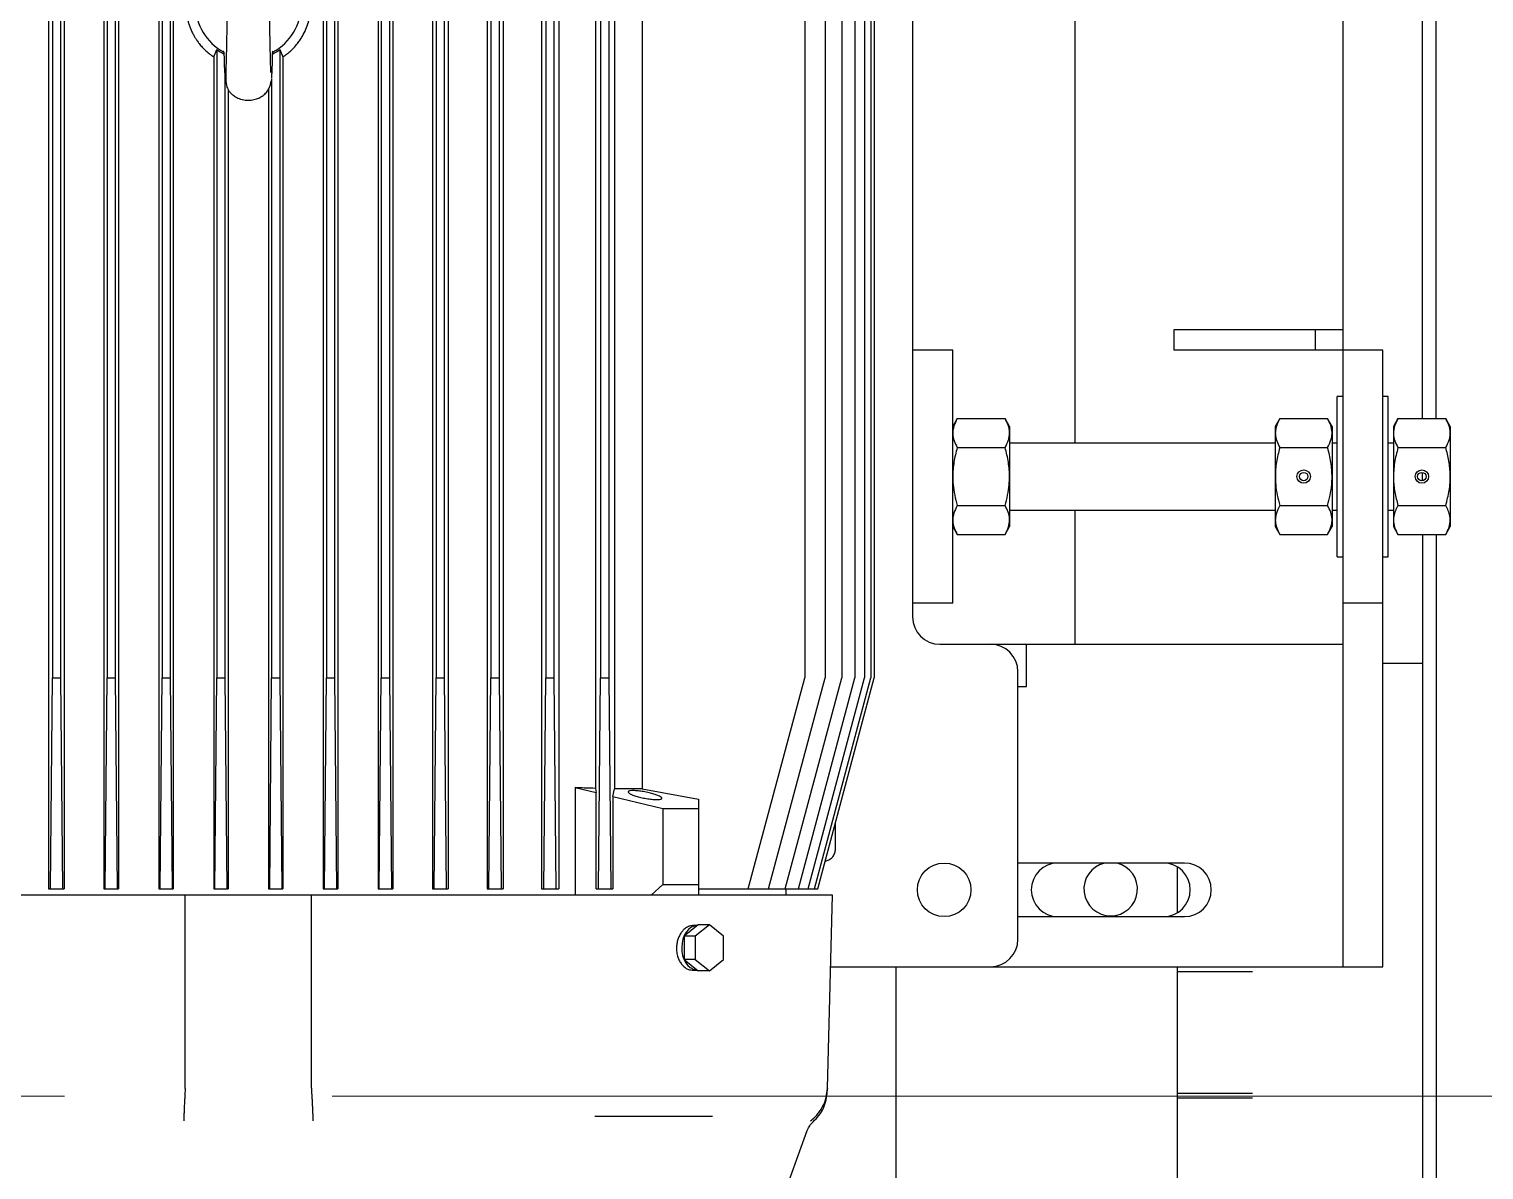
# Model space of a CAD drawing. Header units: millimetres. Extents: x 1293 to 41893, y 1011 to 26911.
# Drawn here: x 13305.4 to 13765.4, y 14580.4 to 14941.1 of the extents above; entities that cross this region are included whole.
import ezdxf

# ---------------------------------------------------------------- set-up
doc = ezdxf.new("R2010")
doc.units = ezdxf.units.MM
doc.header["$LTSCALE"] = 50
doc.linetypes.add('CENTERX2', pattern=[20.32, 12.7, -2.54, 2.54, -2.54])
doc.layers.add('CAPA_1', color=7, linetype='Continuous')
doc.layers.add('STRUC', color=4, linetype='Continuous')

msp = doc.modelspace()

# ---------------------------------------------------------------- linework, layer by layer
at = {"color": 7, "linetype": 'Continuous', "lineweight": 25}
for p, q in [((13720.7434895, 15297.9013026), (13720.7434895, 14644.6293026)), ((13311.6042457, 15227.9319693), (13311.6042457, 14669.2653026)), ((13316.4842504, 15227.9319693), (13316.4842504, 14669.2653026)), ((13329.0365559, 15227.9319693), (13329.0365559, 14669.2653026)), ((13333.7404273, 15227.9319693), (13333.7404273, 14669.2653026)), ((13346.4348309, 15227.9319693), (13346.4348309, 14669.2653026)), ((13351.027314, 15227.9319693), (13351.027314, 14669.2653026)), ((13398.459665, 15227.9319693), (13398.459665, 14669.2653026)), ((13403.0521481, 15227.9319693), (13403.0521481, 14669.2653026)), ((13415.7465517, 15227.9319693), (13415.7465517, 14669.2653026)), ((13420.4504231, 15227.9319693), (13420.4504231, 14669.2653026)), ((13433.0027285, 15227.9319693), (13433.0027285, 14669.2653026)), ((13437.8827333, 15227.9319693), (13437.8827333, 14669.2653026)), ((13450.222852, 15227.9319693), (13450.222852, 14669.2653026)), ((13455.356792, 15227.9319693), (13455.356792, 14669.2653026)), ((13467.3978194, 15227.9319693), (13467.3978194, 14669.2653026)), ((13472.8857934, 15227.9319693), (13472.8857934, 14669.2653026)), ((13484.5119156, 15196.1879234), (13484.5119156, 14701.0093485)), ((13490.4936284, 15196.3162643), (13490.4936284, 14700.8810076)), ((13499.2501373, 15196.3162643), (13499.2501373, 14700.8810076)), ((13584.7434895, 15187.2959693), (13584.7434895, 14755.234636)), ((13312.7892378, 15161.2653026), (13312.7892378, 14735.9319693)), ((13315.3644079, 15161.2653026), (13315.3644079, 14735.9319693)), ((13330.1225711, 15161.2653026), (13330.1225711, 14735.9319693)), ((13332.6977412, 15161.2653026), (13332.6977412, 14735.9319693)), ((13347.4559045, 15161.2653026), (13347.4559045, 14735.9319693)), ((13350.0310745, 15161.2653026), (13350.0310745, 14735.9319693)), ((13399.4559045, 15161.2653026), (13399.4559045, 14735.9319693)), ((13402.0310745, 15161.2653026), (13402.0310745, 14735.9319693)), ((13416.7892378, 15161.2653026), (13416.7892378, 14735.9319693)), ((13419.3644079, 15161.2653026), (13419.3644079, 14735.9319693)), ((13434.1225711, 15161.2653026), (13434.1225711, 14735.9319693)), ((13436.6977412, 15161.2653026), (13436.6977412, 14735.9319693)), ((13451.4559045, 15161.2653026), (13451.4559045, 14735.9319693)), ((13454.0310745, 15161.2653026), (13454.0310745, 14735.9319693)), ((13468.7892378, 15161.2653026), (13468.7892378, 14735.9319693)), ((13471.3644079, 15161.2653026), (13471.3644079, 14735.9319693)), ((13486.1225711, 15161.2653026), (13486.1225711, 14735.9319693)), ((13488.6977412, 15161.2653026), (13488.6977412, 14735.9319693)), ((13550.6776182, 15161.2653026), (13550.6776182, 14735.9319693)), ((13557.1198113, 15161.2653026), (13557.1198113, 14735.9319693)), ((13562.3783625, 15161.2653026), (13562.3783625, 14735.9319693)), ((13566.5171301, 15161.2653026), (13566.5171301, 14735.9319693)), ((13569.5831679, 15161.2653026), (13569.5831679, 14735.9319693)), ((13571.6096408, 15161.2653026), (13571.6096408, 14735.9319693)), ((13572.617719, 15161.2653026), (13572.617719, 14735.9319693)), ((13636.0768228, 15132.348636), (13636.0768228, 14810.1819693)), ((13363.8035431, 14932.2771131), (13364.7892378, 14934.5971984)), ((13363.8035431, 14932.2771131), (13363.8035431, 14669.2653026)), ((13364.7892378, 14934.5971984), (13364.7892378, 14735.9319693)), ((13382.4900466, 14934.0232301), (13382.2777114, 14933.9171507)), ((13382.398305, 14933.5309923), (13382.3911112, 14933.6309938)), ((13384.6977412, 14934.5971984), (13385.6834358, 14932.2771131)), ((13384.6977412, 14934.5971984), (13384.6977412, 14735.9319693)), ((13385.6834358, 14932.2771131), (13385.6834358, 14669.2653026)), ((13367.3644079, 14926.9981763), (13367.3644079, 14735.9319693)), ((13368.3420078, 14921.9739797), (13368.3420078, 14669.2653026)), ((13381.1449712, 14922.1641183), (13381.1449712, 14669.2653026)), ((13382.1225711, 14925.4344393), (13382.1225711, 14735.9319693)), ((13667.4101562, 14845.948636), (13667.4101562, 14839.598636)), ((13720.7434895, 14845.948636), (13667.4101562, 14845.948636)), ((13712.0768228, 14845.948636), (13712.0768228, 14839.598636)), ((13597.4434895, 14839.598636), (13584.7434895, 14839.598636)), ((13597.4434895, 14759.598636), (13597.4434895, 14839.598636)), ((13733.4434895, 14839.598636), (13667.4101562, 14839.598636)), ((13733.4434895, 14644.6293026), (13733.4434895, 14839.598636)), ((13720.7434895, 14824.9319693), (13719.0501562, 14824.9319693)), ((13719.0501562, 14774.2653026), (13719.0501562, 14824.9319693)), ((13735.1368228, 14824.9319693), (13733.4434895, 14824.9319693)), ((13735.1368228, 14774.2653026), (13735.1368228, 14824.9319693)), ((13598.8883978, 14817.9289693), (13597.4434895, 14815.4263146)), ((13598.8883978, 14817.9289693), (13613.9902478, 14817.9289693)), ((13615.4351562, 14815.4263146), (13613.9902478, 14817.9289693)), ((13615.4351562, 14815.4263146), (13615.4351562, 14783.7709573)), ((13700.8633978, 14817.9289693), (13699.4184895, 14815.4263146)), ((13699.4184895, 14815.4263146), (13699.4184895, 14783.7709573)), ((13700.8633978, 14817.9289693), (13715.9652478, 14817.9289693)), ((13717.4101562, 14815.4263146), (13715.9652478, 14817.9289693)), ((13717.4101562, 14815.4263146), (13717.4101562, 14783.7709573)), ((13738.2217493, 14817.9290006), (13736.7768228, 14815.4263146)), ((13736.7768228, 14815.4263146), (13736.7768228, 14783.7709573)), ((13738.2221969, 14817.9297758), (13753.3231154, 14817.9297758)), ((13754.7684895, 14815.4263146), (13753.3235632, 14817.9290003)), ((13754.7684895, 14815.4263146), (13754.7684895, 14783.7709573)), ((13598.8888635, 14808.7646092), (13613.9897821, 14808.7646092)), ((13699.4184895, 14810.1819693), (13615.4351562, 14810.1819693)), ((13700.8638635, 14808.7646092), (13715.9647821, 14808.7646092)), ((13719.0501562, 14810.1819693), (13717.4101562, 14810.1819693)), ((13736.7768228, 14810.1819693), (13735.1368228, 14810.1819693)), ((13738.2217312, 14808.762996), (13753.3235811, 14808.762996)), ((13598.8888635, 14790.4326627), (13613.9897821, 14790.4326627)), ((13615.4351562, 14789.0153026), (13699.4184895, 14789.0153026)), ((13636.0768228, 14789.0153026), (13636.0768228, 14746.5679693)), ((13700.8638635, 14790.4326627), (13715.9647821, 14790.4326627)), ((13717.4101562, 14789.0153026), (13719.0501562, 14789.0153026)), ((13735.1368228, 14789.0153026), (13736.7768228, 14789.0153026)), ((13738.2221969, 14790.4326627), (13753.3231154, 14790.4326627)), ((13597.4434895, 14783.7709573), (13598.8883978, 14781.2683026)), ((13613.9902478, 14781.2683026), (13615.4351562, 14783.7709573)), ((13699.4184895, 14783.7709573), (13700.8633978, 14781.2683026)), ((13715.9652478, 14781.2683026), (13717.4101562, 14783.7709573)), ((13736.7768228, 14783.7709573), (13738.2217433, 14781.2682817)), ((13753.3235691, 14781.2682817), (13754.7684895, 14783.7709573)), ((13598.8883978, 14781.2683026), (13613.9902478, 14781.2683026)), ((13700.8633978, 14781.2683026), (13715.9652478, 14781.2683026)), ((13738.2221969, 14781.2674961), (13753.3231154, 14781.2674961)), ((13719.0501562, 14774.2653026), (13720.7434895, 14774.2653026)), ((13733.4434895, 14774.2653026), (13735.1368228, 14774.2653026)), ((13597.4434895, 14759.598636), (13584.7434895, 14759.598636)), ((13733.4434895, 14759.598636), (13720.7434895, 14759.598636)), ((13593.4101562, 14746.5679693), (13720.7434895, 14746.5679693)), ((13620.7434895, 14733.234636), (13620.7434895, 14746.5679693)), ((13618.0768228, 14653.2959693), (13618.0768228, 14737.9013026)), ((13746.0241497, 14740.4524553), (13733.4434895, 14740.4524553)), ((13312.1654383, 14669.2653026), (13312.7892378, 14735.9319693)), ((13312.7892378, 14735.9319693), (13315.3644079, 14735.9319693)), ((13315.3644079, 14735.9319693), (13315.9882073, 14669.2653026)), ((13329.4987717, 14669.2653026), (13330.1225711, 14735.9319693)), ((13330.1225711, 14735.9319693), (13332.6977412, 14735.9319693)), ((13332.6977412, 14735.9319693), (13333.3215407, 14669.2653026)), ((13346.832105, 14669.2653026), (13347.4559045, 14735.9319693)), ((13347.4559045, 14735.9319693), (13350.0310745, 14735.9319693)), ((13350.0310745, 14735.9319693), (13350.654874, 14669.2653026)), ((13364.1654383, 14669.2653026), (13364.7892378, 14735.9319693)), ((13364.7892378, 14735.9319693), (13367.3644079, 14735.9319693)), ((13367.3644079, 14735.9319693), (13367.9882073, 14669.2653026)), ((13381.4987717, 14669.2653026), (13382.1225711, 14735.9319693)), ((13382.1225711, 14735.9319693), (13384.6977412, 14735.9319693)), ((13384.6977412, 14735.9319693), (13385.3215407, 14669.2653026)), ((13398.832105, 14669.2653026), (13399.4559045, 14735.9319693)), ((13399.4559045, 14735.9319693), (13402.0310745, 14735.9319693)), ((13402.0310745, 14735.9319693), (13402.654874, 14669.2653026)), ((13416.1654383, 14669.2653026), (13416.7892378, 14735.9319693)), ((13416.7892378, 14735.9319693), (13419.3644079, 14735.9319693)), ((13419.3644079, 14735.9319693), (13419.9882073, 14669.2653026)), ((13433.4987717, 14669.2653026), (13434.1225711, 14735.9319693)), ((13434.1225711, 14735.9319693), (13436.6977412, 14735.9319693)), ((13436.6977412, 14735.9319693), (13437.3215407, 14669.2653026)), ((13450.832105, 14669.2653026), (13451.4559045, 14735.9319693)), ((13451.4559045, 14735.9319693), (13454.0310745, 14735.9319693)), ((13454.0310745, 14735.9319693), (13454.654874, 14669.2653026)), ((13468.1654383, 14669.2653026), (13468.7892378, 14735.9319693)), ((13468.7892378, 14735.9319693), (13471.3644079, 14735.9319693)), ((13471.3644079, 14735.9319693), (13471.9882073, 14669.2653026)), ((13485.4987717, 14669.2653026), (13486.1225711, 14735.9319693)), ((13486.1225711, 14735.9319693), (13488.6977412, 14735.9319693)), ((13488.6977412, 14735.9319693), (13489.3215407, 14669.2653026)), ((13532.8143387, 14669.2653026), (13550.6776182, 14735.9319693)), ((13539.2565318, 14669.2653026), (13557.1198113, 14735.9319693)), ((13544.515083, 14669.2653026), (13562.3783625, 14735.9319693)), ((13548.6538506, 14669.2653026), (13566.5171301, 14735.9319693)), ((13551.7198884, 14669.2653026), (13569.5831679, 14735.9319693)), ((13553.7463613, 14669.2653026), (13571.6096408, 14735.9319693)), ((13554.7544395, 14669.2653026), (13572.617719, 14735.9319693)), ((13618.0768228, 14733.234636), (13620.7434895, 14733.234636)), ((13478.1274422, 14701.2451449), (13478.1274422, 14667.2653026)), ((13478.1274422, 14701.2451449), (13484.753406, 14699.6533454)), ((13484.5119156, 14701.0093485), (13484.753406, 14699.6533454)), ((13490.0176488, 14698.3886812), (13490.4936284, 14700.8810076)), ((13499.2501373, 14700.8810076), (13517.1076548, 14697.6157195)), ((13484.753406, 14669.2653026), (13484.753406, 14699.6533454)), ((13490.0176488, 14698.3886812), (13490.0176488, 14669.2653026)), ((13490.0176488, 14698.3886812), (13505.7939463, 14694.598636)), ((13517.1076548, 14697.6157195), (13517.1076548, 14667.2653026)), ((13505.7939463, 14694.598636), (13517.1076548, 14694.598636)), ((13505.7939463, 14694.598636), (13505.7939463, 14670.598636)), ((13559.9347905, 14688.598636), (13560.4101562, 14688.598636)), ((13560.4101562, 14681.9319693), (13560.4101562, 14690.3727247)), ((13670.7434895, 14677.398636), (13618.0768228, 14677.398636)), ((13311.6042457, 14669.2653026), (13316.4842504, 14669.2653026)), ((13329.0365559, 14669.2653026), (13333.7404273, 14669.2653026)), ((13346.4348309, 14669.2653026), (13351.027314, 14669.2653026)), ((13363.8035431, 14669.2653026), (13368.3420078, 14669.2653026)), ((13381.1449712, 14669.2653026), (13385.6834358, 14669.2653026)), ((13398.459665, 14669.2653026), (13403.0521481, 14669.2653026)), ((13415.7465517, 14669.2653026), (13420.4504231, 14669.2653026)), ((13433.0027285, 14669.2653026), (13437.8827333, 14669.2653026)), ((13450.222852, 14669.2653026), (13455.356792, 14669.2653026)), ((13467.3978194, 14669.2653026), (13472.8857934, 14669.2653026)), ((13484.753406, 14669.2653026), (13490.0176488, 14669.2653026)), ((13502.076096, 14667.2653026), (13505.7939463, 14670.598636)), ((13505.7939463, 14670.598636), (13517.1076548, 14670.598636)), ((13517.1076548, 14669.2653026), (13554.7544395, 14669.2653026)), ((13544.7434895, 14667.2653026), (13544.7434895, 14669.2653026)), ((13559.4101562, 14667.2653026), (13190.0768228, 14667.2653026)), ((13557.8104977, 14606.1768113), (13559.4101562, 14667.2653026)), ((13618.0768228, 14660.4653026), (13670.7434895, 14660.4653026)), ((13517.0103849, 14657.9117394), (13512.532042, 14654.2551877)), ((13516.0675759, 14654.2551877), (13512.532042, 14654.2551877)), ((13512.532042, 14654.2551877), (13512.532042, 14646.9420843)), ((13516.6580584, 14657.624066), (13515.1344917, 14657.624066)), ((13520.5459188, 14657.9117394), (13516.0675759, 14654.2551877)), ((13516.0675759, 14654.2551877), (13516.0675759, 14646.9420843)), ((13516.49184, 14657.4883492), (13516.49184, 14657.624066)), ((13520.5459188, 14657.9117394), (13517.0103849, 14657.9117394)), ((13525.0242618, 14654.2551877), (13520.5459188, 14657.9117394)), ((13525.0242618, 14646.9420843), (13525.0242618, 14654.2551877)), ((13516.0675759, 14646.9420843), (13512.532042, 14646.9420843)), ((13512.532042, 14646.9420843), (13517.0103849, 14643.2855326)), ((13516.0675759, 14646.9420843), (13520.5459188, 14643.2855326)), ((13520.5459188, 14643.2855326), (13525.0242618, 14646.9420843)), ((13515.1101892, 14643.5653026), (13516.667738, 14643.5653026)), ((13520.5459188, 14643.2855326), (13517.0103849, 14643.2855326)), ((13558.8174116, 14644.6293026), (13733.4434895, 14644.6293026)), ((13692.2192454, 14644.4864759), (13668.5128163, 14644.4864759)), ((13668.5128163, 14643.1531425), (13692.2192454, 14643.1531425)), ((13692.2192454, 14604.4864759), (13668.5128163, 14604.4864759)), ((13668.5128163, 14603.1531425), (13692.2192454, 14603.1531425)), ((13521.3433884, 14597.2653026), (13484.2787624, 14597.2653026)), ((13521.4838791, 14597.26506), (13521.3433884, 14597.2653026)), ((13532.3759611, 14540.3901525), (13551.4810309, 14592.8809004))]:
    msp.add_line(p, q, dxfattribs=at)
at = {"color": 7, "linetype": 'Continuous', "lineweight": 25, "flags": 128}
for points in [[(13354.8080267, 14606.1768113), (13354.7780922, 14640.3863664), (13354.7546037, 14667.2653026)], [(13394.6789523, 14606.1768113), (13394.7088868, 14640.3863664), (13394.7323753, 14667.2653026)], [(13516.49184, 14657.624066), (13515.5698435, 14657.4387562), (13514.6884395, 14657.0136105), (13513.8785328, 14656.3635357), (13513.1685213, 14655.5113255), (13512.5833002, 14654.486861), (13512.1433892, 14653.3260633), (13511.8642129, 14652.0696334), (13511.7555601, 14650.7616257), (13511.8212406, 14649.4479032), (13512.0589513, 14648.1745289), (13512.4603574, 14646.9861513), (13513.0113843, 14645.9244388), (13513.6927114, 14645.0266183), (13514.4804491, 14644.32417), (13515.3469769, 14643.8417242), (13516.2619116, 14643.5961968), (13516.7275422, 14643.5653026)]]:
    msp.add_lwpolyline(points, dxfattribs=at)
at = {"color": 7, "linetype": 'Continuous', "lineweight": 25}
for centre, radius in [((13708.4143228, 14799.598636), 2.1166667), ((13745.7863167, 14799.598636), 2.1166667), ((13708.4143228, 14799.598636), 1.3333333), ((13745.7726562, 14799.598636), 1.3333333), ((13594.7434895, 14668.9319693), 8.4666667)]:
    msp.add_circle(centre, radius, dxfattribs=at)
for centre, radius, start, end in [((13374.7434895, 14948.598636), 16.6666667, 117.992016657, 242.00760654), ((13374.7434895, 14948.598636), 16.6666667, 298.065252567, 61.989262279), ((13374.7434895, 14948.598636), 17.1792718, 234.589267157, 243.321784104), ((13374.7434895, 14948.598636), 17.1792718, 296.676022732, 305.410732843), ((13593.4101562, 14755.234636), 8.6666667, 180, 270), ((13609.4101562, 14737.9013026), 8.6666667, 0, 90), ((13630.7434895, 14668.9319693), 8.4666667, 90, 270), ((13664.0768228, 14668.9319693), 8.4666667, 270, 90), ((13670.7434895, 14668.9319693), 8.4666667, 270, 90), ((13609.4101562, 14653.2959693), 8.6666667, 270, 0)]:
    msp.add_arc(centre, radius, start, end, dxfattribs=at)
for points, knots in [([(13363.8035431, 14964.9201589), (13363.5996849, 14964.781627), (13363.1059793, 14964.4461297), (13362.1879612, 14963.7449912), (13361.0134317, 14962.7183248), (13359.8081618, 14961.4485218), (13358.7771579, 14960.1437245), (13357.9886081, 14958.9695133), (13357.2693639, 14957.7265854), (13356.6155737, 14956.3754882), (13356.0398505, 14954.8758615), (13355.5148414, 14953.0943305), (13355.1241053, 14951.0077178), (13354.9926985, 14948.8668846), (13355.0685115, 14947.003167), (13355.2659797, 14945.4013142), (13355.5650485, 14943.9690008), (13355.9255832, 14942.70004), (13356.316259, 14941.5820952), (13356.7930591, 14940.4477013), (13357.3125182, 14939.4042717), (13357.8750169, 14938.4213294), (13358.489788, 14937.470317), (13359.2467608, 14936.4433157), (13360.1894426, 14935.3328035), (13361.2371455, 14934.2783858), (13362.2704032, 14933.3894024), (13363.1059453, 14932.751157), (13363.5996156, 14932.4156895), (13363.8035431, 14932.2771131)], [0, 0, 0, 0, 0.0191648275, 0.0464135245, 0.0897856864, 0.1403594501, 0.18234706, 0.2189795488, 0.2502501116, 0.2939338973, 0.3354958106, 0.374933875, 0.4380900785, 0.499912854, 0.54104661, 0.5827765931, 0.6251034465, 0.6545516189, 0.6852044215, 0.7170611588, 0.7501209056, 0.7757400668, 0.8050768946, 0.8381278342, 0.8748887097, 0.9182786407, 0.9535898541, 0.9808286894, 1, 1, 1, 1]), ([(13385.6834358, 14932.2771131), (13385.8868905, 14932.4153647), (13386.3807313, 14932.7509395), (13387.3007058, 14933.4535317), (13388.4784424, 14934.4834105), (13389.6842882, 14935.7550785), (13390.7133992, 14937.0586827), (13391.4991996, 14938.2292495), (13392.353821, 14939.706013), (13393.1937525, 14941.5380513), (13393.9259345, 14943.8522051), (13394.3644111, 14946.2016579), (13394.4943797, 14948.3417746), (13394.4176406, 14950.2024558), (13394.2203282, 14951.7991238), (13393.9220597, 14953.2273703), (13393.5625817, 14954.4933477), (13393.1729356, 14955.6092797), (13392.6975298, 14956.741564), (13392.1790239, 14957.7844216), (13391.616603, 14958.7684177), (13391.0006029, 14959.7221356), (13390.2418008, 14960.7520963), (13389.2977187, 14961.8643291), (13388.2493397, 14962.9193232), (13387.21645, 14963.8079626), (13386.381056, 14964.4460979), (13385.8874001, 14964.7815569), (13385.6834358, 14964.9201589)], [0, 0, 0, 0, 0.0191274974, 0.0464277275, 0.089979041, 0.1406781999, 0.1825015363, 0.2190168918, 0.2502175516, 0.3151012083, 0.3751922218, 0.4383795505, 0.5002390549, 0.5412437065, 0.5828422488, 0.6250353174, 0.6544332533, 0.6850294954, 0.7168233545, 0.7498139134, 0.7754965911, 0.8049107772, 0.8380528937, 0.8749187362, 0.9182893193, 0.9535890826, 0.9808243595, 1, 1, 1, 1]), ([(13368.0768228, 14948.598636), (13368.0542704, 14947.3422072), (13368.0116882, 14944.9698867), (13367.9490295, 14941.6786683), (13367.8862876, 14938.3876934), (13367.8153083, 14935.0043799), (13367.7453132, 14932.0291148), (13367.6739069, 14929.5924295), (13367.6068883, 14927.3050554), (13367.6126519, 14925.3187508), (13367.7290272, 14923.8511159), (13367.9347482, 14922.8725132), (13368.1974346, 14922.2105566), (13368.4889002, 14921.7174592), (13368.8363273, 14921.2336021), (13369.4325235, 14920.5743989), (13370.4530606, 14919.7690907), (13371.9260071, 14919.0223639), (13373.739574, 14918.581899), (13375.6146895, 14918.5783665), (13377.0557019, 14918.8955606), (13378.0715988, 14919.2919308), (13379.034903, 14919.7895674), (13380.030894, 14920.5573131), (13380.8775958, 14921.5869546), (13381.4605941, 14922.6785538), (13381.8353717, 14923.7628067), (13381.9483633, 14924.394526), (13382.0066945, 14924.7206476)], [0, 0, 0, 0, 0.0646766549, 0.122118937, 0.1730909658, 0.2470821114, 0.3226045374, 0.3759480236, 0.4374296491, 0.5086027925, 0.5617778848, 0.6029211872, 0.6317078535, 0.6417423986, 0.6495672965, 0.6665936643, 0.6885170735, 0.7166225754, 0.7507599677, 0.7836312683, 0.8123163219, 0.8258630874, 0.8401528415, 0.8726398836, 0.90759885, 0.9393149602, 0.9686716904, 1, 1, 1, 1]), ([(13381.8135886, 14927.3311148), (13381.8368649, 14927.3855598), (13381.8881337, 14927.5054815), (13381.8412142, 14928.5836121), (13381.7951119, 14930.1632818), (13381.7445955, 14931.9989568), (13381.696712, 14933.9635912), (13381.6517834, 14935.9665413), (13381.6095086, 14937.9918539), (13381.5668577, 14940.1473629), (13381.5209007, 14942.5863088), (13381.466192, 14945.4619659), (13381.4295192, 14947.5147666), (13381.4101561, 14948.598636)], [0, 0, 0, 0, 0.0834198513, 0.1837419861, 0.2869962757, 0.3837296123, 0.4737056642, 0.5566916063, 0.6325736517, 0.7073574386, 0.7933690693, 0.8908998219, 1, 1, 1, 1]), ([(13366.9629894, 14933.9742597), (13366.9538659, 14933.9736672), (13366.9130309, 14933.9710151), (13366.9828492, 14933.7193823), (13367.0370685, 14933.52397)], [0, 0, 0, 0, 0.2234228679, 1, 1, 1, 1]), ([(13367.0388249, 14933.5121519), (13367.0436189, 14933.2948857), (13367.0668804, 14932.2406488), (13367.1043118, 14930.7975152), (13367.1514434, 14929.2182523), (13367.1919598, 14928.0661606), (13367.2433036, 14927.3448956), (13367.2978188, 14926.9719519), (13367.3784407, 14926.9870186), (13367.4051618, 14926.9920123)], [0, 0, 0, 0, 0.0565997359, 0.274637792, 0.4547049453, 0.6092352637, 0.7648231849, 0.9220537027, 1, 1, 1, 1]), ([(13382.1318651, 14925.7219702), (13382.1373596, 14925.7669999), (13382.1966208, 14926.2526634), (13382.2525976, 14927.3163939), (13382.3362224, 14929.139147), (13382.3953777, 14931.2371581), (13382.4335515, 14932.8861776), (13382.4508143, 14933.6318873)], [0, 0, 0, 0, 0.0213591968, 0.2303674604, 0.4778984015, 0.7638983533, 1, 1, 1, 1]), ([(13382.4499298, 14933.5245812), (13382.5036394, 14933.719104), (13382.5732426, 14933.9711892), (13382.5335236, 14933.9749757), (13382.5244539, 14933.9758403)], [0, 0, 0, 0, 0.7716546377, 1, 1, 1, 1]), ([(13367.4217777, 14927.0417229), (13367.4033325, 14926.7049962), (13367.3572659, 14925.8640268), (13367.3320493, 14925.2035125), (13367.3493556, 14924.9730283), (13367.4229051, 14925.3670222), (13367.516776, 14926.045192), (13367.599119, 14926.7629298), (13367.6255368, 14926.9931992)], [0, 0, 0, 0, 0.13406851702, 0.33483396969, 0.53129430309, 0.72339956614, 0.91125920227, 1, 1, 1, 1]), ([(13598.8883978, 14817.9289693), (13598.4774835, 14817.1336322), (13597.8564357, 14815.9315753), (13597.499324, 14814.2792454), (13597.4270027, 14812.7259606), (13597.7940134, 14810.8649357), (13598.5216913, 14809.4689811), (13598.8888635, 14808.7646092)], [0, 0, 0, 0, 0.26454209539, 0.39982371572, 0.53508093637, 0.76541076655, 1, 1, 1, 1]), ([(13613.9897821, 14808.7646092), (13614.4007761, 14809.5599729), (13615.0219439, 14810.7620689), (13615.3792321, 14812.41446), (13615.4517018, 14813.9677425), (13615.0848836, 14815.8287236), (13614.3573483, 14817.2246242), (13613.9902478, 14817.9289693)], [0, 0, 0, 0, 0.26455363972, 0.39984086139, 0.53510366417, 0.76542209987, 1, 1, 1, 1]), ([(13700.8633978, 14817.9289693), (13700.4524835, 14817.1336322), (13699.8314357, 14815.9315753), (13699.474324, 14814.2792454), (13699.4020027, 14812.7259606), (13699.7690134, 14810.8649357), (13700.4966913, 14809.4689811), (13700.8638635, 14808.7646092)], [0, 0, 0, 0, 0.2645420954, 0.3998237157, 0.5350809364, 0.7654107666, 1, 1, 1, 1]), ([(13715.9647821, 14808.7646092), (13716.3757761, 14809.5599729), (13716.9969439, 14810.7620689), (13717.3542321, 14812.41446), (13717.4267018, 14813.9677425), (13717.0598836, 14815.8287236), (13716.3323483, 14817.2246242), (13715.9652478, 14817.9289693)], [0, 0, 0, 0, 0.2645536397, 0.3998408614, 0.5351036642, 0.7654220999, 1, 1, 1, 1]), ([(13738.2221969, 14817.9297758), (13737.8112028, 14817.1342022), (13737.1900351, 14815.9317888), (13736.8327468, 14814.2789613), (13736.7602772, 14812.7252687), (13737.1270954, 14810.8637963), (13737.8546306, 14809.4675271), (13738.2217312, 14808.762996)], [0, 0, 0, 0, 0.2645536397, 0.3998408614, 0.5351036642, 0.7654220999, 1, 1, 1, 1]), ([(13753.3235811, 14808.762996), (13753.7344955, 14809.5585431), (13754.3555433, 14810.7609174), (13754.712655, 14812.4136836), (13754.7849763, 14813.9673785), (13754.4179655, 14815.8288948), (13753.6902877, 14817.225218), (13753.3231154, 14817.9297758)], [0, 0, 0, 0, 0.2645420954, 0.3998237157, 0.5350809364, 0.7654107666, 1, 1, 1, 1]), ([(13598.8888635, 14808.7646092), (13598.6796062, 14807.9964698), (13598.0634314, 14805.7346221), (13597.4312792, 14801.8386544), (13597.4505183, 14797.5551844), (13598.0103985, 14793.7305595), (13598.595065, 14791.5356287), (13598.8888635, 14790.4326627)], [0, 0, 0, 0, 0.128398975, 0.3780809989, 0.6338586483, 0.8160117562, 1, 1, 1, 1]), ([(13613.9897821, 14790.4326627), (13614.2810657, 14791.5254107), (13614.8661066, 14793.7201868), (13615.4221461, 14797.5053182), (13615.4511964, 14801.7980615), (13614.8256464, 14805.6963052), (13614.1990345, 14807.9964822), (13613.9897821, 14808.7646092)], [0, 0, 0, 0, 0.1822956435, 0.3661394067, 0.6155071869, 0.8716014724, 1, 1, 1, 1]), ([(13700.8638635, 14808.7646092), (13700.6546062, 14807.9964698), (13700.0384314, 14805.7346221), (13699.4062792, 14801.8386544), (13699.4255183, 14797.5551844), (13699.9853985, 14793.7305595), (13700.570065, 14791.5356287), (13700.8638635, 14790.4326627)], [0, 0, 0, 0, 0.128398975, 0.3780809989, 0.6338586483, 0.8160117562, 1, 1, 1, 1]), ([(13715.9647821, 14790.4326627), (13716.2560657, 14791.5254107), (13716.8411066, 14793.7201868), (13717.3971461, 14797.5053182), (13717.4261964, 14801.7980615), (13716.8006464, 14805.6963052), (13716.1740345, 14807.9964822), (13715.9647821, 14808.7646092)], [0, 0, 0, 0, 0.1822956435, 0.36613940668, 0.61550718695, 0.8716014724, 1, 1, 1, 1]), ([(13738.2217312, 14808.762996), (13737.8108168, 14807.1721818), (13737.189769, 14804.7678564), (13736.8326573, 14801.4629057), (13736.760336, 14798.3560627), (13737.1273468, 14794.6336852), (13737.8550246, 14791.8415304), (13738.2221969, 14790.4326627)], [0, 0, 0, 0, 0.26454209539, 0.39982371572, 0.53508093637, 0.76541076655, 1, 1, 1, 1]), ([(13753.3231154, 14790.4326627), (13753.7341095, 14792.02353), (13754.3552773, 14794.4279336), (13754.7125655, 14797.7330068), (13754.7850351, 14800.8398451), (13754.4182169, 14804.5621349), (13753.6906817, 14807.3541819), (13753.3235811, 14808.762996)], [0, 0, 0, 0, 0.2645536397, 0.3998408614, 0.5351036642, 0.7654220999, 1, 1, 1, 1]), ([(13598.8888635, 14790.4326627), (13598.4778695, 14789.637299), (13597.8567017, 14788.435203), (13597.4994135, 14786.7828119), (13597.4269438, 14785.2295294), (13597.7937621, 14783.3685483), (13598.5212973, 14781.9726477), (13598.8883978, 14781.2683026)], [0, 0, 0, 0, 0.2645536397, 0.3998408614, 0.5351036642, 0.7654220999, 1, 1, 1, 1]), ([(13613.9902478, 14781.2683026), (13614.4011621, 14782.0636398), (13615.0222099, 14783.2656966), (13615.3793217, 14784.9180265), (13615.4516429, 14786.4713113), (13615.0846322, 14788.3323363), (13614.3569544, 14789.7282908), (13613.9897821, 14790.4326627)], [0, 0, 0, 0, 0.2645420954, 0.3998237157, 0.5350809364, 0.7654107666, 1, 1, 1, 1]), ([(13700.8638635, 14790.4326627), (13700.4528695, 14789.637299), (13699.8317017, 14788.435203), (13699.4744135, 14786.7828119), (13699.4019438, 14785.2295294), (13699.7687621, 14783.3685483), (13700.4962973, 14781.9726477), (13700.8633978, 14781.2683026)], [0, 0, 0, 0, 0.2645536397, 0.3998408614, 0.5351036642, 0.7654220999, 1, 1, 1, 1]), ([(13715.9652478, 14781.2683026), (13716.3761621, 14782.0636398), (13716.9972099, 14783.2656966), (13717.3543217, 14784.9180265), (13717.4266429, 14786.4713113), (13717.0596322, 14788.3323363), (13716.3319544, 14789.7282908), (13715.9647821, 14790.4326627)], [0, 0, 0, 0, 0.2645420954, 0.3998237157, 0.5350809364, 0.7654107666, 1, 1, 1, 1]), ([(13738.2221969, 14790.4326627), (13737.9309133, 14789.8863367), (13737.3458724, 14788.7890453), (13736.7898329, 14786.8966461), (13736.7607826, 14784.7504634), (13737.3863326, 14782.8015131), (13738.0129445, 14781.6515258), (13738.2221969, 14781.2674961)], [0, 0, 0, 0, 0.1822956435, 0.3661394067, 0.6155071869, 0.8716014724, 1, 1, 1, 1]), ([(13753.3231154, 14781.2674961), (13753.5323728, 14781.651532), (13754.1485476, 14782.7823563), (13754.7806998, 14784.7301687), (13754.7614607, 14786.8717152), (13754.2015805, 14788.7838594), (13753.6169139, 14789.8812282), (13753.3231154, 14790.4326627)], [0, 0, 0, 0, 0.128398975, 0.3780809989, 0.6338586483, 0.8160117562, 1, 1, 1, 1]), ([(13484.5119156, 14701.0093485), (13483.3367094, 14701.0462922), (13481.2379543, 14701.1122684), (13479.0779456, 14701.2045408), (13478.1274422, 14701.2451449)], [0, 0, 0, 0, 0.5599539133, 1, 1, 1, 1]), ([(13499.2501373, 14700.8810076), (13497.658371, 14700.8647594), (13494.815924, 14700.8357446), (13491.8143328, 14700.8671772), (13490.4936284, 14700.8810076)], [0, 0, 0, 0, 0.5599985915, 1, 1, 1, 1]), ([(13505.4704253, 14697.8753234), (13505.4531927, 14697.939731), (13505.4155556, 14698.0804012), (13505.0754115, 14698.3537211), (13504.417059, 14698.697989), (13503.3448899, 14699.104066), (13501.8757473, 14699.5302295), (13500.1474416, 14699.9129069), (13498.4129917, 14700.1873788), (13496.9328251, 14700.3196186), (13495.8547576, 14700.3197715), (13495.1958565, 14700.2244268), (13494.8576481, 14700.0794076), (13494.8207628, 14699.9540929), (13494.8037587, 14699.8963227)], [0, 0, 0, 0, 0.0580065038, 0.1266895757, 0.2070857584, 0.2989648061, 0.3999970921, 0.5055888305, 0.610000392, 0.7081774139, 0.796925759, 0.8749564142, 0.9423548617, 1, 1, 1, 1]), ([(13494.8037587, 14699.8963227), (13494.8209913, 14699.831915), (13494.8586284, 14699.6912449), (13495.1987725, 14699.4179249), (13495.8571251, 14699.0736571), (13496.9292941, 14698.66758), (13498.3984367, 14698.2414165), (13500.1267424, 14697.8587392), (13501.8611923, 14697.5842673), (13503.341359, 14697.4520275), (13504.4194264, 14697.4518746), (13505.0783275, 14697.5472193), (13505.4165359, 14697.6922384), (13505.4534212, 14697.8175532), (13505.4704253, 14697.8753234)], [0, 0, 0, 0, 0.0580065038, 0.1266895757, 0.2070857584, 0.2989648061, 0.3999970921, 0.5055888305, 0.610000392, 0.7081774139, 0.796925759, 0.8749564142, 0.9423548617, 1, 1, 1, 1]), ([(13557.1025711, 14678.0286492), (13557.2376746, 14678.0430752), (13557.760314, 14678.0988812), (13558.6144872, 14678.5344655), (13559.5761565, 14679.3706588), (13560.27451, 14680.5557049), (13560.3666498, 14681.4905549), (13560.4101562, 14681.9319693)], [0, 0, 0, 0, 0.0789123223, 0.3052672539, 0.5303285142, 0.7782320237, 1, 1, 1, 1]), ([(13515.1344917, 14657.624066), (13514.9297784, 14657.6001403), (13514.5134467, 14657.5514818), (13513.8850766, 14657.3375152), (13513.295076, 14657.031361), (13512.7313183, 14656.6283101), (13512.1838156, 14656.1212925), (13511.58327, 14655.3940486), (13511.000428, 14654.4237529), (13510.5158005, 14653.2106962), (13510.2021746, 14651.9167713), (13510.1502291, 14651.0243217), (13510.1254518, 14650.598636)], [0, 0, 0, 0, 0.0807049171, 0.1641320509, 0.2502885283, 0.3228374807, 0.4062151887, 0.5004179667, 0.6249853149, 0.7502372877, 0.8808667584, 1, 1, 1, 1]), ([(13510.1254518, 14650.598636), (13510.1283088, 14650.2960118), (13510.1340609, 14649.686733), (13510.2554779, 14648.7820163), (13510.4364328, 14648.0016342), (13510.6559291, 14647.3335601), (13510.8935507, 14646.7584029), (13511.1932931, 14646.1766464), (13511.5220022, 14645.6645056), (13511.9007096, 14645.1779937), (13512.3184454, 14644.7387462), (13512.7701774, 14644.3674667), (13513.382236, 14643.9727525), (13514.1486367, 14643.6386168), (13514.8003442, 14643.5891352), (13515.1102094, 14643.5656083)], [0, 0, 0, 0, 0.0822022525, 0.1654992674, 0.2498955257, 0.3053811086, 0.3655598331, 0.4304317139, 0.4999965333, 0.5520351131, 0.6253022092, 0.6977748457, 0.7503210803, 0.8812860211, 1, 1, 1, 1]), ([(13354.8063224, 14606.1208168), (13354.7502639, 14605.1869861), (13354.6791373, 14604.0021504), (13354.6042672, 14602.6112306), (13354.5661038, 14601.8780132), (13354.529436, 14601.1416726), (13354.4916741, 14600.346784), (13354.4508483, 14599.4216824), (13354.4067703, 14598.3213024), (13354.3627098, 14597.0696957), (13354.3448536, 14596.3074598), (13354.3351731, 14595.8942252)], [0, 0, 0, 0, 0.2357377067, 0.2991018446, 0.3641895414, 0.4309968137, 0.4995195674, 0.5863606967, 0.6987840221, 0.8367003267, 1, 1, 1, 1]), ([(13354.8063224, 14606.1208168), (13354.8068765, 14606.1312619), (13354.8078659, 14606.1499139), (13354.8079775, 14606.1685926), (13354.8080267, 14606.1768113)], [0, 0, 0, 0, 0.5599995653, 1, 1, 1, 1]), ([(13394.6789523, 14606.1768113), (13394.6790344, 14606.1663509), (13394.6791811, 14606.1476717), (13394.6802057, 14606.1290225), (13394.6806565, 14606.1208168)], [0, 0, 0, 0, 0.5600004419, 1, 1, 1, 1]), ([(13394.6806565, 14606.1208168), (13394.7372946, 14605.179249), (13394.8089994, 14603.9872072), (13394.8839982, 14602.5914485), (13394.9217936, 14601.862795), (13394.9579961, 14601.1334495), (13394.9972247, 14600.3039679), (13395.0404728, 14599.3330363), (13395.0855235, 14598.2055856), (13395.1265919, 14597.0004792), (13395.1430544, 14596.2781934), (13395.1518059, 14595.8942251)], [0, 0, 0, 0, 0.2376831953, 0.3009112286, 0.3656231097, 0.4318203326, 0.4995044627, 0.5975066651, 0.7135798306, 0.8477385705, 1, 1, 1, 1]), ([(13552.5275053, 14595.8942251), (13552.9949949, 14596.2781326), (13553.8743956, 14597.000306), (13554.7838419, 14598.0393372), (13555.3776442, 14598.8346121), (13555.7460743, 14599.3870194), (13556.0603928, 14599.9099847), (13556.7383974, 14601.1617613), (13557.5406276, 14603.2061291), (13557.7223476, 14605.1803504), (13557.8089141, 14606.1208168)], [0, 0, 0, 0, 0.1523427163, 0.2865738956, 0.346924799, 0.4027494859, 0.4540504217, 0.5008298017, 0.7622086307, 1, 1, 1, 1]), ([(13557.8104977, 14606.1768113), (13557.8052196, 14605.975248), (13557.7957942, 14605.6153071), (13557.7907263, 14605.4217721), (13557.7884964, 14605.3366148)], [0, 0, 0, 0, 0.5599897864, 1, 1, 1, 1]), ([(13557.808914, 14606.1208168), (13557.8092253, 14606.1312619), (13557.809781, 14606.1499139), (13557.8102787, 14606.1685926), (13557.8104977, 14606.1768113)], [0, 0, 0, 0, 0.5599995653, 1, 1, 1, 1])]:
    msp.add_open_spline(points, degree=3, knots=knots, dxfattribs=at)
for points in [[(13553.3157988, 14595.5828215), (13553.9596559, 14596.2268275), (13555.2473699, 14597.5148395), (13556.6206413, 14599.892887), (13557.5532, 14602.4757766), (13557.7076428, 14604.29053), (13557.7848642, 14605.1979067)], [(13551.4810308, 14592.8809002), (13551.7044707, 14593.3914693), (13552.1513504, 14594.4126076), (13552.9381973, 14595.2020991), (13553.3316208, 14595.5968449)]]:
    msp.add_open_spline(points, degree=3, dxfattribs=at)
at = {"layer": 'CAPA_1', "linetype": 'CENTERX2', "lineweight": 18, "ltscale": 0.666667}
msp.add_line((17211.2795263, 14603.7092064), (6303.2863524, 14603.7092064), dxfattribs=at)
at = {"layer": 'STRUC', "linetype": 'Continuous', "lineweight": 25}
for p, q in [((13746.0241497, 14817.9297758), (13746.0241497, 15124.6008294)), ((13750.257483, 14817.9297758), (13750.257483, 15124.6008294)), ((13746.0241497, 14798.2892358), (13746.0241497, 14800.9080361)), ((13746.0241497, 14781.2674961), (13746.0241497, 14465.1785398)), ((13750.257483, 14781.2674961), (13750.257483, 14456.9118731)), ((13668.5128163, 14661.7204226), (13668.5128163, 14676.143516)), ((13579.6128163, 14469.4118731), (13579.6128163, 14644.6293026)), ((13668.5128163, 14469.4118731), (13668.5128163, 14644.6293026))]:
    msp.add_line(p, q, dxfattribs=at)
msp.add_arc((13647.3961497, 14669.1732064), 8.4666667, 103.710083775, 76.289943075, dxfattribs=at)

doc.saveas('drawing.dxf')
